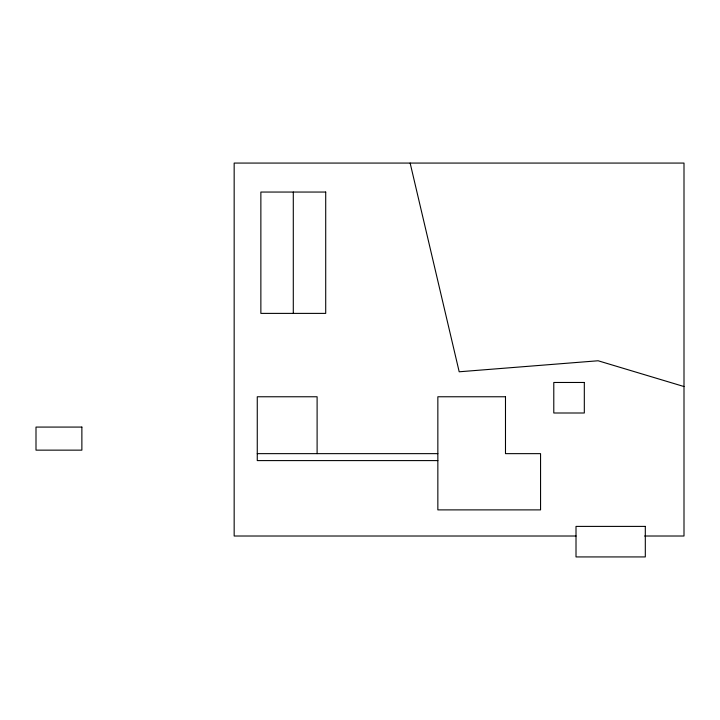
<?xml version="1.0" encoding="UTF-8"?>
<svg xmlns="http://www.w3.org/2000/svg" width="720" height="720" viewBox="0 0 720 720"><rect width="100%" height="100%" fill="white"/><g stroke="black" fill="none" stroke-linecap="round" stroke-linejoin="round"><path stroke-width="1.08" d="M257.265 453.645L437.85 453.645M437.85 460.593L257.265 460.593L257.265 396.765L317.106 396.765L317.106 453.645M576.036 536.013L234.162 536.013L234.162 163.071L684 163.071L684 536.013L644.643 536.013M684 386.541L598.113 360.765L459.189 371.781L410.139 163.071M293.292 192.051L293.292 313.389M325.71 192.051L260.865 192.051L260.865 313.389L325.71 313.389L325.71 192.051M584.316 382.473L553.788 382.473L553.788 413.001L584.316 413.001L584.316 382.473M505.485 396.765L437.85 396.765L437.85 509.886L540.558 509.886L540.558 453.645L505.485 453.645L505.485 396.765M81.873 427.077L36 427.077L36 450.144L81.873 450.144L81.873 427.077M645.309 526.401L576.009 526.401L576.009 556.929L645.309 556.929L645.309 526.401"/></g></svg>
